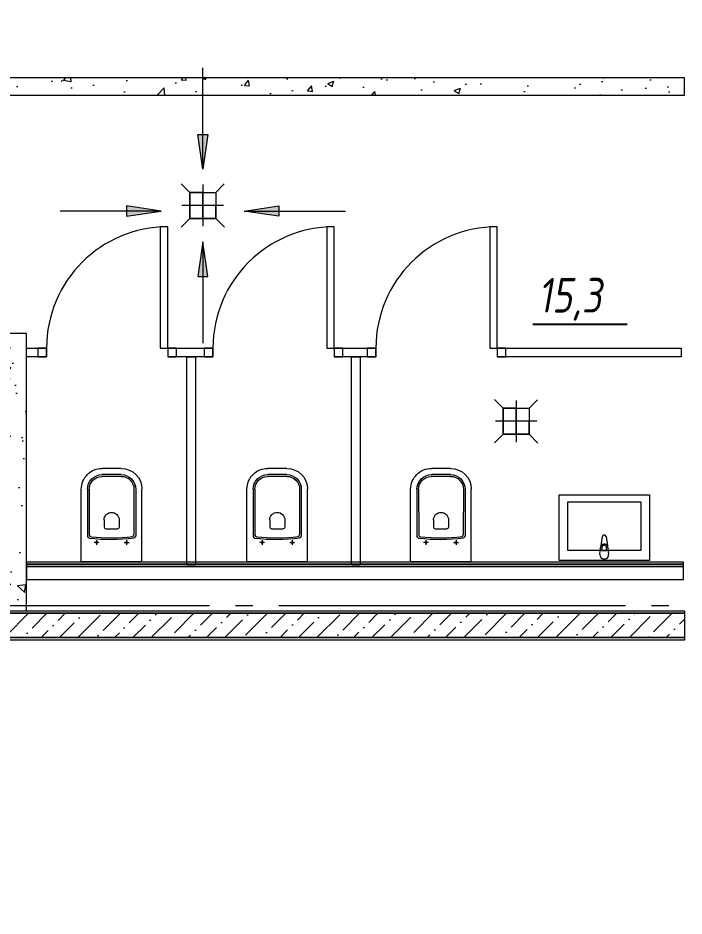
# Model space of a CAD drawing. Header units: millimetres. Extents: x -85420 to 1195317, y -69347 to 470418.
# Drawn here: x 443901 to 447744, y 16785 to 21966 of the extents above; entities that cross this region are included whole.
import ezdxf
from ezdxf import colors
from ezdxf.entities.mleader import LeaderData, LeaderLine
from ezdxf.enums import TextEntityAlignment as Align
from ezdxf.math import Vec2, Vec3

# ---------------------------------------------------------------- set-up
doc = ezdxf.new("R2010")
doc.units = ezdxf.units.MM
for name, pattern in [('GOST2.303 6', [12, 8, -1.5, 1, -1.5]), ('ГОСТ 2.303 5', [24, 20, -1.5, 1, -1.5]), ('осевая', [50.800000000000004, 31.75, -6.35, 6.35, -6.35])]:
    doc.linetypes.add(name, pattern=pattern)
for name, color, linetype, lineweight in [('!М_Двери', 7, 'Continuous', 15), ('!М_Перегородки_пеноблок', 7, 'Continuous', 20), ('+АР_Осевые линии', 252, 'GOST2.303 6', 9), ('+АР_Сантехника', 130, 'Continuous', 9), ('+АР_Стены внутренние', 250, 'Continuous', 18), ('АР_Отметки', 7, 'Continuous', 5), ('АР_Трап', 252, 'Continuous', 0), ('ОБОРУДОВАНИЕ', 253, 'Continuous', 5), ('СПДС_+АР_Стены', 250, 'Continuous', 20), ('ЭКСПЛИКАЦИЯ', 7, 'Continuous', 5)]:
    doc.layers.add(name, color=color, linetype=linetype, lineweight=lineweight)
doc.layers.add('ОСИ', color=7, linetype='осевая', lineweight=13, true_color=0x999999)
doc.styles.add('ISOCPEUR', font='', dxfattribs={"height": 250})
doc.styles.add('ГОСТ 2.304', font='CS_Gost2304.shx', dxfattribs={"oblique": 10})
doc.styles.get('ISOCPEUR').set_extended_font_data('ISOCPEUR', italic=True)

# ---------------------------------------------------------------- blocks, each defined once
blk = doc.blocks.new('*U283')
h = blk.add_hatch(color=256)
h.dxf.hatch_style = 1
h.paths.add_polyline_path([(-29.51197054858017, -384.1461214440787), (29.51197054842487, -384.1461214440787), (-1.13686837721616e-13, -584.1461214440787)])
blk.add_line((-1.13686837721616e-13, -584.1461214440787), (0, 0))
blk.add_lwpolyline([(29.51197054842487, -384.1461214440787), (-29.51197054858017, -384.1461214440787), (-1.13686837721616e-13, -584.1461214440787), (29.51197054842487, -384.1461214440787)])
blk = doc.blocks.new('*U282')
h = blk.add_hatch(color=256)
h.dxf.hatch_style = 1
h.paths.add_polyline_path([(-29.51197054858016, -384.1461214440787), (29.5119705484248, -384.1461214440787), (-1.073059016791248e-13, -584.1461214440787)])
blk.add_line((-1.073059016791248e-13, -584.1461214440787), (0, 0))
blk.add_lwpolyline([(29.5119705484248, -384.1461214440787), (-29.51197054858016, -384.1461214440787), (-1.073059016791248e-13, -584.1461214440787), (29.5119705484248, -384.1461214440787)])
blk = doc.blocks.new('трап пуи')
at = {"layer": 'ОБОРУДОВАНИЕ'}
for p, q in [((0.01187050668522716, -120.0016092317528), (0.01187050668522716, 119.9983907682472)), ((-119.9881294933148, -0.001609231752809137), (120.0118705066852, -0.001609231752809137))]:
    blk.add_line(p, q, dxfattribs=at)
blk.add_lwpolyline([(-74.98517596768215, 74.99789612292079), (-74.98517596768215, -74.99804321787087), (74.98504586459603, -74.99804321787087), (74.98504586459603, 74.99789612292079), (-74.98517596768215, 74.99789612292079)], dxfattribs=at)
blk = doc.blocks.new('*U126')
at = {"lineweight": 15}
h = blk.add_hatch(dxfattribs=at)
h.set_pattern_fill('AR-CONC', color=256, scale=2, angle=360)
h.set_pattern_definition([(49.99999999999999, (1.00000000000006, 5.946736380903647e-14), (364.369337992008, -31.87817107780618), [38.1, -419.1]), (355, (1.00000000000006, 5.946736380903647e-14), (-70.48684284993867, 382.1136904780703), [30.48, -335.28116834]), (100.4514446999999, (31.36401400000006, -2.656506999999941), (293.8824941807065, 350.2355038243902), [32.38001759999999, -356.1804891999999]), (46.18419999999995, (1.000000000000062, 101.6000000000001), (542.1580817842598, -84.08465586545431), [57.14999999999998, -628.6499999999997]), (96.63555760999995, (46.17980000000006, 94.59300000000007), (474.8082681030061, 494.852249195443), [48.57004627999999, -534.2712163199999]), (351.18415117, (1.000000000000062, 101.6000000000001), (474.8082681299541, 494.8522491710652), [45.71993414, -502.91946384]), (20.99999999999998, (51.80000000000005, 76.20000000000007), (303.228782538265, -204.5303963741752), [38.09999999999999, -419.1]), (326, (51.80000000000005, 76.20000000000007), (123.6040566952942, 368.3759322446385), [30.47999999999999, -335.2799999999999]), (71.45144499999996, (77.06906520000005, 59.15580020000006), (426.8328385574323, 163.8455377718105), [32.38001759999998, -356.1798751999998]), (37.49999999999999, (1.00000000000006, 5.946736380903647e-14), (6.177206501183637, 169.1100777463062), [0, -331.216, 0, -340.36, 0, -336.55]), (7.499999999999953, (1.00000000000006, 5.946736380903647e-14), (133.6393250206115, 200.361149636239), [0, -194.056, 0, -323.5959999999999, 0, -128.27]), (327.5, (-112.2839999999999, 6.205984038363095e-14), (271.1811903337428, -11.45748798534689), [0, -127, 0, -396.24, 0, -525.7799999999999]), (317.5, (-163.0839999999999, 6.322238593277649e-14), (296.2583627720361, 50.85298206666605), [0, -165.1, 0, -263.1439999999999, 0, -373.3799999999999])])
edge = h.paths.add_edge_path()
edge.add_line((6199.999999999155, 99.99999999999847), (0, 100.0000000000001))
edge.add_line((6199.999999999155, -1.541475280752991e-12), (6199.999999999155, 99.99999999999847))
edge.add_line((5.950795411990839e-14, 1.189804971278818e-13), (6199.999999999155, -1.541467014222134e-12))
edge.add_line((8.627166003733188e-14, 100.0000000000001), (5.949024856394088e-14, 1.13686837721616e-13))
at = {"linetype": 'ByBlock', "ltscale": 100, "transparency": 33554687}
blk.add_lwpolyline([(5.949024856394088e-14, 1.189804971278818e-13), (6199.999999999155, -1.541467014222134e-12), (6199.999999999155, 99.99999999999847), (8.627166003733188e-14, 100.0000000000001)], close=True, dxfattribs=at)
blk = doc.blocks.new('Из_буфера27431')
at = {"linetype": 'Continuous', "lineweight": 5}
for p, q in [((-138.5230999123305, 11.10000000003492), (-85.589361873921, 17.72976797921001)), ((-138.5230999123305, 11.10000000003492), (-85.589361873921, 17.72976797918091)), ((-76.07591019070242, 21.00000000005821), (-34.12309991230723, 25.00000000001455)), ((-76.07591019070242, 21.00000000005821), (-34.12309991230723, 25)), ((-59.0335087798303, 13.59999999997672), (-73.9041058504954, 13.59999999997672)), ((-59.0335087798303, 13.59999999997672), (-73.9041058504954, 13.59999999997672)), ((-59.0335087798303, -13.60000000000582), (-59.0335087798303, 13.59999999997672)), ((-59.0335087798303, -13.60000000003492), (-59.0335087798303, 13.59999999997672)), ((-85.58936187368818, -17.72976797925367), (-138.5230999123305, -11.10000000000582)), ((-85.58936187368818, -17.72976797923911), (-138.5230999123305, -11.10000000003492)), ((-34.12309991230723, -25), (-76.07591019070242, -20.9999999999709)), ((-34.12309991230723, -25), (-76.07591019070242, -21)), ((-73.9041058504954, -13.60000000000582), (-59.0335087798303, -13.60000000000582)), ((-73.9041058504954, -13.60000000003492), (-59.0335087798303, -13.60000000003492))]:
    blk.add_line(p, q, dxfattribs=at)
for points in [[(0, -259.9999999999854), (-380, -259.9999999999854), (-380, 259.9999999999854), (0, 259.9999999999854)], [(-59.0335087798303, -210.0000000000291), (-339.1230999121908, -210.0000000000291), (-339.1230999121908, 209.9999999999854), (-59.0335087798303, 209.9999999999854)], [(-59.0335087798303, -210.0000000000582), (-339.1230999121908, -210.0000000000582), (-339.1230999121908, 209.9999999999418), (-59.0335087798303, 209.9999999999418)]]:
    blk.add_lwpolyline(points, close=True, dxfattribs=at)
for centre, radius, start, end in [((-137.132863225881, -1.455191522836685e-11), 11.186722399462, 97.13892477676367, 262.8610752232363), ((-137.132863225881, -4.365574568510056e-11), 11.18672239946198, 97.13892477676367, 262.8610752232363), ((-74.17599175521173, -2.91038304567337e-11), 21.08576984747249, 122.7710253813689, 237.2289746186311), ((-74.17599175521173, -4.365574568510056e-11), 21.08576984748832, 122.7710253813688, 237.2289746186311), ((-73.9041058504954, -1.455191522836685e-11), 13.60000000005357, 90, 270), ((-73.9041058504954, -4.365574568510056e-11), 13.60000000005357, 90, 270), ((-74.1759917549789, -7.275957614183426e-11), 21.08576984763396, 95.16960715544765, 122.7710253813688), ((-74.1759917549789, -1.455191522836685e-10), 21.0857698476649, 95.1696071554477, 122.7710253813688), ((-34.12309991230723, -1.455191522836685e-11), 25.00000000003411, 270, 90), ((-34.12309991230723, -4.365574568510056e-11), 25.00000000003411, 270, 90), ((-74.1759917549789, -1.455191522836685e-11), 21.08576984758897, 237.2289746186311, 264.8303928445524), ((-74.1759917549789, 0), 21.08576984765098, 237.2289746186311, 264.8303928445524)]:
    blk.add_arc(centre, radius, start, end, dxfattribs=at)
blk = doc.blocks.new('*U90')
for p, q in [((-700, 3.622374731326001e-15), (-700, -49.99999999999995)), ((0, 0), (0, -49.99999999999997))]:
    blk.add_line(p, q)
blk.add_lwpolyline([(0, 0), (-1.13686837721616e-13, 699.9999999999999), (-43.75000000000011, 699.9999999999999), (-43.75, -1.4210854715202e-14)], close=True)
blk.add_arc((0, 0), 700, 90, 180)
blk = doc.blocks.new('унитаз поликлиники')
for p, q in [((0, 175.0000000000002), (0, -175.0000000000002)), ((0, 175), (420, 175)), ((420, 138.7140846226539), (149.5783947814593, 138.7140846226539)), ((420, 129), (156.7708916987863, 128.6947987100866)), ((125.6120020395715, 86.65309879256529), (99.54435587919897, 86.65309879256529)), ((112.3925950961525, 73.10633269583923), (112.3925950961525, 100.1998648888257)), ((493.9712139845033, 57.06385601698344), (493.9712139845033, -57.06385601697843)), ((503.999999999694, 55.00022672359819), (504, -54.99999999976626)), ((540, 55), (540, -55)), ((191.9062512759224, -33.70112225765479), (191.9062512759224, 33.70086718935636)), ((242.4404502270149, 43.73651019929093), (201.8725803082448, 43.73651019929093)), ((242.4404502270149, -43.73676526706549), (201.8725803082448, -43.73676526706549)), ((125.5166089892259, -86.5183978031564), (99.44897864899713, -86.48967862475547)), ((112.3121347758092, -72.95707587784273), (112.282285361212, -100.0505916278053)), ((420, -139), (147.8638372268865, -138.7268586217251)), ((420, -129), (155.1814843298739, -128.6950537779776)), ((0, -175), (420, -175))]:
    blk.add_line(p, q)
for centre, radius, start, end in [((420, 55), 120, 0, 90), ((420.4860874894543, 55.20134403063184), 83.51415522076329, 359.861865640253, 90.33348740461295), ((420, 55), 74, 0, 90), ((242.4404502270149, -0.0001275341201107949), 43.73663773336648, 270, 90), ((420, -55), 120, 270, 0), ((420, -55), 84, 270, 0), ((420.0000000000005, -55.00000000000023), 73.99999999999977, 270, 358.4018165566912)]:
    blk.add_arc(centre, radius, start, end)
at = {"extrusion": (0, 0, -1)}
for centre, major_axis, ratio, start_param, end_param in [((1158.06257319661, -0.0001275341201107949), (-731.0106498963555, -726.449596775183), 0.9937751111245587, 0.6598491803284507, 0.910919136193018), ((984.1422315649793, -0.0001275341201107949), (-23.40018430090171, -941.4133244262395), 0.8972800535149483, 1.42225774313891, 1.677846830341707), ((149.5158196882217, 127.3348454206425), (-5.639474792591372, -10.54905920003566), 0.8213730805515044, 1.269211342410273, 2.570669150556824), ((154.4364780247083, 119.7958318011661), (-5.610534641830925, -7.716306582968154), 0.7980925127033731, 1.232924341648666, 2.686722882739946), ((112.3925950961525, 86.7676048639405), (3.546847614444126, 3.546847614444128), 0.9999999999995854, 5.504024733397926, 11.78721004057751), ((201.9351554014825, -33.4519114207651), (4.122340877798591, -9.490584745542167), 0.9647969637839732, 0.4292600198093375, 1.943413251271767), ((147.9264123201242, -127.4729975277733), (5.417041441869642, -10.44430136326478), 0.8364427514803542, 0.5611398427268642, 1.877576555759112), ((155.244059423228, -117.4864474327478), (5.303740529548787, -10.40618587121702), 0.8429843284803838, 0.5499024529424461, 1.881899719380306)]:
    blk.add_ellipse(centre, major_axis=major_axis, ratio=ratio, start_param=start_param, end_param=end_param, dxfattribs=at)
for centre, major_axis, ratio, start_param, end_param in [((201.9351554014825, 33.45165635299054), (4.122340877798588, 9.490584745542174), 0.9647969637839732, 0.4292600198093375, 1.943413251271767), ((112.2970839152217, -86.61833975484478), (3.542937838331404, -3.550753085458856), 0.9999999999995854, 5.504024733397926, 11.78721004057751)]:
    blk.add_ellipse(centre, major_axis=major_axis, ratio=ratio, start_param=start_param, end_param=end_param)
blk = doc.blocks.new('*U109')
at = {"lineweight": 15}
h = blk.add_hatch(dxfattribs=at)
h.set_pattern_fill('AR-CONC', color=256, scale=2, angle=90)
h.set_pattern_definition([(140, (2.378001819907959e-13, 1.000000000000119), (31.87817107780612, 364.369337992008), [38.1, -419.1]), (85, (2.378001819907959e-13, 1.000000000000119), (-382.1136904780703, -70.48684284993874), [30.48, -335.28116834]), (190.4514446999999, (2.656507000000233, 31.36401400000012), (-350.2355038243903, 293.8824941807065), [32.38001759999999, -356.1804891999999]), (136.1841999999999, (-101.5999999999998, 1.000000000000103), (84.08465586545421, 542.1580817842598), [57.14999999999998, -628.6499999999996]), (186.6355576099999, (-94.59299999999979, 46.17980000000011), (-494.8522491954431, 474.808268103006), [48.57004627999999, -534.2712163199999]), (81.18415116999998, (-101.5999999999998, 1.000000000000103), (-494.8522491710654, 474.808268129954), [45.71993414, -502.91946384]), (111, (-76.19999999999979, 51.8000000000001), (204.5303963741752, 303.2287825382651), [38.09999999999999, -419.0999999999999]), (55.99999999999998, (-76.19999999999979, 51.8000000000001), (-368.3759322446385, 123.6040566952941), [30.47999999999999, -335.2799999999998]), (161.451445, (-59.15580019999977, 77.0690652000001), (-163.8455377718105, 426.8328385574322), [32.38001759999997, -356.1798751999997]), (127.5, (2.378001819907959e-13, 1.000000000000119), (-169.1100777463062, 6.177206501183606), [0, -331.2159999999999, 0, -340.3599999999999, 0, -336.5499999999999]), (97.49999999999994, (2.378001819907959e-13, 1.000000000000119), (-200.361149636239, 133.6393250206115), [0, -194.056, 0, -323.5959999999999, 0, -128.27]), (57.49999999999999, (2.560176386153927e-13, -112.2839999999999), (11.45748798534684, 271.1811903337428), [0, -127, 0, -396.2399999999999, 0, -525.7799999999997]), (47.49999999999997, (2.6418690167575e-13, -163.0839999999999), (-50.85298206666611, 296.2583627720361), [0, -165.0999999999999, 0, -263.1439999999999, 0, -373.3799999999999])])
edge = h.paths.add_edge_path()
edge.add_line((-99.99999999999967, 1600), (-99.99999999999983, 2.273736754432321e-13))
edge.add_line((3.130551373686785e-13, 1600), (-99.99999999999969, 1600))
edge.add_line((1.784707456918226e-13, 1.187938636348917e-13), (3.130580974707141e-13, 1600))
edge.add_line((-99.99999999999983, 1.273922066140625e-13), (1.70530256582424e-13, 1.189804971278818e-13))
at = {"linetype": 'ByBlock', "ltscale": 100, "transparency": 33554687}
blk.add_lwpolyline([(1.784707456918226e-13, 1.189804971278818e-13), (3.130580974707141e-13, 1600), (-99.99999999999967, 1600), (-99.99999999999983, 1.273922066140625e-13)], close=True, dxfattribs=at)
blk = doc.blocks.new('A$C314F1C93')
at = {"layer": '+АР_Осевые линии', "linetype": 'ГОСТ 2.303 5', "lineweight": 0, "ltscale": 100}
blk.add_lwpolyline([(-4199.99999999968, 3249.999999999884), (75280.00000000006, 3249.999999999884)], dxfattribs=at)
blk = doc.blocks.new('_DotSmall')
at = {"color": 0, "linetype": 'ByBlock', "const_width": 0.5}
blk.add_lwpolyline([(-0.0625, 0, 1), (0.0625, 0, 1)], format="xyb", close=True, dxfattribs=at)
blk = doc.blocks.new('АР план')
at = {"layer": 'АР_Отметки', "lineweight": 9}
ml = blk.add_multileader_mtext('Standard', dxfattribs=at)
ml.set_content('+3,950', color=256, style='ISOCPEUR')
ml.set_leader_properties(color=256, linetype='Continuous', lineweight=-1)
ml.set_arrow_properties(name='DOTSMALL')
ml.build(insert=Vec2(0, 0))
ml.multileader.update_dxf_attribs({"has_text_frame": 1, "text_left_attachment_type": 4, "text_right_attachment_type": 4, "dogleg_length": 100, "arrow_head_size": 180})
ctx = ml.context
ctx.base_point, ctx.char_height, ctx.arrow_head_size, ctx.landing_gap_size, ctx.plane_origin = Vec3(653061.3110686555, 32239.71936149879), 250, 180, 50, Vec3(652979.9176188062, 30972.1551693685)
ctx.left_attachment, ctx.right_attachment = 4, 4
notes = []
notes.append((ctx, [(0, (0, 0, 0), (0, 0), (1, 0), 1, [])]))
ctx.mtext.insert, ctx.mtext.width, ctx.mtext.line_spacing_style, ctx.mtext.flow_direction = Vec3(653111.3110686555, 32573.05269483211), 852.6970314602484, 2, 5
ml = blk.add_multileader_mtext('Standard', dxfattribs=at)
ml.set_content('+1,975', color=256, style='ISOCPEUR')
ml.set_leader_properties(color=256, linetype='Continuous', lineweight=-1)
ml.set_arrow_properties(name='DOTSMALL')
ml.build(insert=Vec2(0, 0))
ml.multileader.update_dxf_attribs({"has_text_frame": 1, "text_left_attachment_type": 4, "text_right_attachment_type": 4, "dogleg_length": 100, "arrow_head_size": 180})
ctx = ml.context
ctx.base_point, ctx.char_height, ctx.arrow_head_size, ctx.landing_gap_size, ctx.plane_origin = Vec3(652749.2966237958, 27128.71309628351), 250, 180, 50, Vec3(655881.3550783198, 25957.03355335795)
ctx.left_attachment, ctx.right_attachment = 4, 4
notes.append((ctx, [(0, (0, 0, 0), (0, 0), (1, 0), 1, [])]))
ctx.mtext.insert, ctx.mtext.width, ctx.mtext.line_spacing_style, ctx.mtext.flow_direction = Vec3(652799.2966237958, 27528.71309628351), 852.6970314602484, 2, 5
ml = blk.add_multileader_mtext('Standard', dxfattribs=at)
ml.set_content('+2,410', color=256, style='ISOCPEUR')
ml.set_leader_properties(color=256, linetype='Continuous', lineweight=-1)
ml.set_arrow_properties(name='DOTSMALL')
ml.build(insert=Vec2(0, 0))
ml.multileader.update_dxf_attribs({"has_text_frame": 1, "text_left_attachment_type": 4, "text_right_attachment_type": 4, "dogleg_length": 100, "arrow_head_size": 180})
ctx = ml.context
ctx.base_point, ctx.char_height, ctx.arrow_head_size, ctx.landing_gap_size, ctx.plane_origin = Vec3(649667.0758553846, 15695.91183566085), 250, 180, 50, Vec3(647505.863485316, 15104.66626217555)
ctx.left_attachment, ctx.right_attachment = 4, 4
notes.append((ctx, [(0, (0, 0, 0), (0, 0), (1, 0), 1, [])]))
ctx.mtext.insert, ctx.mtext.width, ctx.mtext.line_spacing_style, ctx.mtext.flow_direction = Vec3(649717.0758553846, 16029.2451689942), 852.6970314602484, 2, 5
for ctx, leaders in notes:
    for number, flags, end, landing, length, lines in leaders:
        leader = LeaderData()
        leader.index, (leader.has_last_leader_line, leader.has_dogleg_vector, leader.attachment_direction) = number, flags
        leader.last_leader_point, leader.dogleg_vector, leader.dogleg_length = Vec3(end), Vec3(landing), length
        for number, points, colour, breaks in lines:
            line = LeaderLine()
            line.index, line.vertices, line.color, line.breaks = number, Vec3.list(points), colors.encode_raw_color(colour), breaks
            leader.lines.append(line)
        ctx.leaders.append(leader)

msp = doc.modelspace()

# ---------------------------------------------------------------- block references
at = {"layer": 'ОСИ', "ltscale": 40}
msp.add_blockref('A$C314F1C93', (430406.3725916118, 15326.41521031433, 4.999999999999952e-09), dxfattribs=at)

# ---------------------------------------------------------------- next in the draw order: hatches: boundary and pattern name
at = {"layer": '+АР_Стены внутренние', "lineweight": 0, "ltscale": 100}
h = msp.add_hatch(dxfattribs=at)
h.set_pattern_fill('БЕТОН И ИЗДЕЛИЯ ИЗ НЕГО', color=256, scale=30, style=0, pattern_type=2)
h.set_pattern_definition([(45, (0, 0), (39.77475644174331, 145.8407736197254), [187.5, -40.50000000000001, 0, -40.50000000000001])])
h.paths.add_polyline_path([(447746.3819448334, 18391.40943271295), (441546.3819448337, 18391.40746463056), (441546.3819003931, 18531.40746463055), (447746.3819003929, 18531.40943271294)], flags=0)

# ---------------------------------------------------------------- next in the draw order: linework, layer by layer
at = {"layer": '+АР_Сантехника', "elevation": 4.999999999999952e-09}
msp.add_lwpolyline([(446650.99381378, 19764.21063125265), (446700.7432720526, 19713.96133870449), (446700.7432720526, 19563.95946491211), (446650.9975613413, 19514.21375420088), (446700.7432720526, 19563.95946491211), (446849.9953756997, 19563.95946491211), (446900.9906720998, 19512.96416851195), (446849.9953756997, 19563.95946491211), (446775.369323876, 19563.95946491211), (446775.369323876, 19713.96133870449), (446700.7432720526, 19713.96133870449), (446849.9916468701, 19713.96133870449), (446898.9913537292, 19762.96104556361), (446849.9916468701, 19713.96133870449), (446849.9953756997, 19563.95946491211), (446849.9953756997, 19638.9604018083), (446700.7432720526, 19638.9604018083)], dxfattribs=at)
at = {"layer": '+АР_Стены внутренние', "ltscale": 100}
msp.add_lwpolyline([(441546.3818956316, 18546.40746463055), (447746.3818956314, 18546.40943271294), (447746.3819003929, 18531.40943271294), (441546.3817070381, 18531.40746463049)], dxfattribs=at)
for points in [[(447746.3819448334, 18391.40943271295), (441546.3819448337, 18391.40746463056), (441546.3819003931, 18531.40746463055), (447746.3819003929, 18531.40943271294), (447746.3819448334, 18391.40943271295)], [(447746.3819495949, 18376.40943271295), (441546.3819495952, 18376.40746463056), (441546.3819448337, 18391.40746463056), (447746.3819448334, 18391.40943271295), (447746.3819495949, 18376.40943271295)]]:
    msp.add_lwpolyline(points, close=True, dxfattribs=at)
at = {"layer": 'АР_Трап', "lineweight": 0, "elevation": 4.999999999999952e-09}
msp.add_lwpolyline([(444843.28254443, 21009.78759934877), (444893.0320027026, 20959.5383068006), (444893.0320027026, 20809.53643300822), (444843.2862919914, 20759.790722297), (444893.0320027026, 20809.53643300822), (445042.2841063497, 20809.53643300822), (445093.2794027498, 20758.54113660807), (445042.2841063497, 20809.53643300822), (444967.6580545261, 20809.53643300822), (444967.6580545261, 20959.5383068006), (444893.0320027026, 20959.5383068006), (445042.2803775201, 20959.5383068006), (445091.2800843793, 21008.53801365972), (445042.2803775201, 20959.5383068006), (445042.2841063497, 20809.53643300822), (445042.2841063497, 20884.53736990441), (444893.0320027026, 20884.53736990441)], dxfattribs=at)
at = {"layer": 'СПДС_+АР_Стены', "color": 0, "ltscale": 100, "elevation": 4.999999999999952e-09}
for points in [[(444066.9325447788, 20011.58498221135), (443951.3728473204, 20011.58498221135), (443951.3728473204, 20061.58498221135), (444066.9325447788, 20061.58498221135)], [(444066.3729474492, 20061.58498221135), (444016.3729474492, 20061.58498221135), (444016.3729474492, 20011.58498221135), (444066.3729474492, 20011.58498221135), (444066.3729474492, 20011.58498221135), (444066.3729474492, 20061.58498322289)], [(444066.3729474492, 20061.58498221135), (444016.3729474492, 20061.58498221135), (444016.3729474492, 20011.58498221135), (444066.3729474492, 20011.58498221135), (444066.3729474492, 20011.58498221135), (444066.3729474492, 20061.58498322289)], [(444066.3729474492, 20061.58498221135), (444016.3729474492, 20061.58498221135), (444016.3729474492, 20011.58498221135), (444066.3729474492, 20011.58498221135), (444066.3729474492, 20011.58498221135), (444066.3729474492, 20061.58498322289)], [(444766.3729474492, 20061.58498221135), (445026.3729474492, 20061.58498221135)], [(444816.3729474492, 20061.58498221135), (444766.3729474492, 20061.58498221135), (444766.3729474492, 20011.58498221135), (444816.3729474492, 20011.58498221135), (444816.3729474492, 20011.58498221135), (444816.3729474492, 20061.58498322289)], [(445026.3729474492, 20061.58498221135), (444976.3729474492, 20061.58498221135), (444976.3729474492, 20011.58498221135), (445026.3729474492, 20011.58498221135), (445026.3729474492, 20011.58498221135), (445026.3729474492, 20061.58498322289)], [(445725.8133501196, 20061.58498221135), (445966.9325447788, 20061.58498221135)], [(445776.3729474492, 20061.58498221135), (445726.3729474492, 20061.58498221135), (445726.3729474492, 20011.58498221135), (445776.3729474492, 20011.58498221135), (445776.3729474492, 20011.58498221135), (445776.3729474492, 20061.58498322289)], [(445966.3729474492, 20061.58498221135), (445916.3729474492, 20061.58498221135), (445916.3729474492, 20011.58498221135), (445966.3729474492, 20011.58498221135), (445966.3729474492, 20011.58498221135), (445966.3729474492, 20061.58498322289)], [(446666.3729474492, 20061.58498221135), (447726.3726793699, 20061.58498221135), (447726.3726793699, 20011.58498221135), (446666.3729474492, 20011.58498221135)], [(446716.3729474492, 20061.58498221135), (446666.3729474492, 20061.58498221135), (446666.3729474492, 20011.58498221135), (446716.3729474492, 20011.58498221135), (446716.3729474492, 20011.58498221135), (446716.3729474492, 20061.58498322289)], [(445026.3729474492, 20011.58498221135), (444766.3729474492, 20011.58498221135)], [(445966.9325447788, 20011.58498221135), (445725.8133501196, 20011.58498221135)]]:
    msp.add_lwpolyline(points, dxfattribs=at)
for points in [[(444926.3729474492, 18811.58498221135), (444876.3729474492, 18811.58498221135), (444876.3729474492, 20011.58498221135), (444926.3729474492, 20011.58498221135)], [(445876.3729474492, 18811.58498221135), (445826.3729474492, 18811.58498221135), (445826.3729474492, 20011.58498221135), (445876.3729474492, 20011.58498221135)]]:
    msp.add_lwpolyline(points, close=True, dxfattribs=at)
at = {"layer": 'СПДС_+АР_Стены', "ltscale": 100}
for points in [[(443951.3283481171, 18813.90600444668), (447741.3725874706, 18813.90564787493), (447741.3725886467, 18826.40564787493), (443951.3283492932, 18826.40600444668), (443951.3283481171, 18813.90600444668)], [(447741.3725874706, 18813.90564787493), (443951.3283481171, 18813.90600444668), (443951.3283469411, 18801.40600444668), (447741.3725862946, 18801.40564787493), (447741.3725874706, 18813.90564787493)], [(447741.3725862946, 18801.40564787493), (443951.3283469411, 18801.40600444668), (443951.328339885, 18726.40600444668), (447741.3725792386, 18726.40564787493), (447741.3725862946, 18801.40564787493)]]:
    msp.add_lwpolyline(points, close=True, dxfattribs=at)
at = {"layer": 'ЭКСПЛИКАЦИЯ', "linetype": 'Continuous', "lineweight": 25, "ltscale": 100}
msp.add_line((446871.2843966075, 20199.59691996818), (447416.2843966075, 20199.59691996818), dxfattribs=at)

# ---------------------------------------------------------------- next in the draw order: block references
at = {"layer": '!М_Двери', "color": 0, "ltscale": 100}
for p in [(444766.3729474492, 20061.58498221135, 4.999999999999952e-09), (445726.3729474492, 20061.58498221135, 4.999999999999952e-09), (446666.3729474492, 20061.58498221135, 4.999999999999952e-09)]:
    msp.add_blockref('*U90', p, dxfattribs=at)
at = {"layer": '!М_Перегородки_пеноблок'}
for name, p in [('*U126', (441546.3726793673, 21521.38471522054, 4.999999999999952e-09)), ('*U109', (443951.3728473204, 18546.40600443701))]:
    msp.add_blockref(name, p, dxfattribs=at)
at = {"layer": '+АР_Сантехника', "xscale": -1}
for name, p, rotation in [('трап пуи', (446775.3677142761, 19638.97234211319, 4.999999999999952e-09), 89.9999999999931), ('унитаз поликлиники', (444441.7461007474, 18827.42856544186, 4.999999999999952e-09), 270), ('унитаз поликлиники', (445397.3294743671, 18827.42856544186, 4.999999999999952e-09), 270), ('унитаз поликлиники', (446341.7461007474, 18827.42856544186, 4.999999999999952e-09), 270)]:
    msp.add_blockref(name, p, dxfattribs=dict(at, rotation=rotation))
at = {"layer": '+АР_Сантехника', "rotation": 270}
msp.add_blockref('Из_буфера27431', (447283.7217290305, 18835.59493562917, 4.999999999999952e-09), dxfattribs=at)
at = {"layer": 'АР_Трап', "lineweight": 0, "xscale": -1}
for name, p, rotation in [('*U282', (444967.5059262353, 21678.74133928004, 4.999999999999952e-09), 0.01492145336335533), ('трап пуи', (444967.6564449262, 20884.5493102093, 4.999999999999952e-09), 89.9999999999931), ('*U282', (445791.2751869687, 20852.0796910437, -1.004999999997788e-08), 270.0149214533633)]:
    msp.add_blockref(name, p, dxfattribs=dict(at, rotation=rotation))
at = {"layer": 'АР_Трап', "lineweight": 0}
for name, p, rotation in [('*U282', (444144.0409220835, 20852.0796910437, -1.004999999997788e-08), 89.98507854663664), ('*U283', (444967.5059262353, 20090.33340052891, 4.999999999999952e-09), 179.9850785466367)]:
    msp.add_blockref(name, p, dxfattribs=dict(at, rotation=rotation))

# ---------------------------------------------------------------- next in the draw order: texts
at = {"layer": 'ЭКСПЛИКАЦИЯ', "linetype": 'Continuous', "lineweight": 25, "ltscale": 100, "style": 'ГОСТ 2.304', "oblique": 9.999999999999998}
msp.add_text('15,3', height=200, dxfattribs=at).set_placement((446901.2843966075, 20466.26358663485), align=Align.TOP_LEFT)

# ---------------------------------------------------------------- next in the draw order: block references
at = {"color": 12, "true_color": 0xe00000}
msp.add_blockref('АР план', (-85419.90290359053, 14341.5887358326), dxfattribs=at)

# ---------------------------------------------------------------- next in the draw order: leaders
at = {"layer": 'АР_Отметки', "lineweight": 9}
ml = msp.add_multileader_mtext('Standard', dxfattribs=at)
ml.set_content('+2,410', color=256, style='ISOCPEUR')
ml.set_leader_properties(color=256, linetype='Continuous', lineweight=-1)
ml.set_arrow_properties(name='DOTSMALL')
ml.build(insert=Vec2(0, 0))
ml.multileader.update_dxf_attribs({"has_text_frame": 1, "text_left_attachment_type": 4, "text_right_attachment_type": 4, "dogleg_length": 100, "arrow_head_size": 180})
ctx = ml.context
ctx.base_point, ctx.char_height, ctx.arrow_head_size, ctx.landing_gap_size, ctx.plane_origin = Vec3(703103.0309721342, 29209.74974800884), 250, 180, 50, Vec3(700941.8186020657, 28618.50417452354)
ctx.left_attachment, ctx.right_attachment = 4, 4
notes = []
notes.append((ctx, [(0, (0, 0, 0), (0, 0), (1, 0), 1, [])]))
ctx.mtext.insert, ctx.mtext.width, ctx.mtext.line_spacing_style, ctx.mtext.flow_direction = Vec3(703153.0309721342, 29543.08308134218), 852.6970314602484, 2, 5
ml = msp.add_multileader_mtext('Standard', dxfattribs=at)
ml.set_content('+2,410', color=256, style='ISOCPEUR')
ml.set_leader_properties(color=256, linetype='Continuous', lineweight=-1)
ml.set_arrow_properties(name='DOTSMALL')
ml.build(insert=Vec2(0, 0))
ml.multileader.update_dxf_attribs({"has_text_frame": 1, "text_left_attachment_type": 4, "text_right_attachment_type": 4, "dogleg_length": 100, "arrow_head_size": 180})
ctx = ml.context
ctx.base_point, ctx.char_height, ctx.arrow_head_size, ctx.landing_gap_size, ctx.plane_origin = Vec3(703103.0309721342, 29209.74974800884), 250, 180, 50, Vec3(700941.8186020657, 28618.50417452354)
ctx.left_attachment, ctx.right_attachment = 4, 4
notes.append((ctx, [(0, (0, 0, 0), (0, 0), (1, 0), 1, [])]))
ctx.mtext.insert, ctx.mtext.width, ctx.mtext.line_spacing_style, ctx.mtext.flow_direction = Vec3(703153.0309721342, 29543.08308134218), 852.6970314602484, 2, 5
ml = msp.add_multileader_mtext('Standard', dxfattribs=at)
ml.set_content('+3,950', color=256, style='ISOCPEUR')
ml.set_leader_properties(color=256, linetype='Continuous', lineweight=-1)
ml.set_arrow_properties(name='DOTSMALL')
ml.build(insert=Vec2(0, 0))
ml.multileader.update_dxf_attribs({"has_text_frame": 1, "text_left_attachment_type": 4, "text_right_attachment_type": 4, "dogleg_length": 100, "arrow_head_size": 180})
ctx = ml.context
ctx.base_point, ctx.char_height, ctx.arrow_head_size, ctx.landing_gap_size, ctx.plane_origin = Vec3(701417.2517405454, 23704.04371079624), 250, 180, 50, Vec3(701335.8582906962, 22436.47951866595)
ctx.left_attachment, ctx.right_attachment = 4, 4
notes.append((ctx, [(0, (0, 0, 0), (0, 0), (1, 0), 1, [])]))
ctx.mtext.insert, ctx.mtext.width, ctx.mtext.line_spacing_style, ctx.mtext.flow_direction = Vec3(701467.2517405454, 24037.37704412955), 852.6970314602484, 2, 5
ml = msp.add_multileader_mtext('Standard', dxfattribs=at)
ml.set_content('+3,950', color=256, style='ISOCPEUR')
ml.set_leader_properties(color=256, linetype='Continuous', lineweight=-1)
ml.set_arrow_properties(name='DOTSMALL')
ml.build(insert=Vec2(0, 0))
ml.multileader.update_dxf_attribs({"has_text_frame": 1, "text_left_attachment_type": 4, "text_right_attachment_type": 4, "dogleg_length": 100, "arrow_head_size": 180})
ctx = ml.context
ctx.base_point, ctx.char_height, ctx.arrow_head_size, ctx.landing_gap_size, ctx.plane_origin = Vec3(701417.2517405454, 23704.04371079624), 250, 180, 50, Vec3(701335.8582906962, 22436.47951866595)
ctx.left_attachment, ctx.right_attachment = 4, 4
notes.append((ctx, [(0, (0, 0, 0), (0, 0), (1, 0), 1, [])]))
ctx.mtext.insert, ctx.mtext.width, ctx.mtext.line_spacing_style, ctx.mtext.flow_direction = Vec3(701467.2517405454, 24037.37704412955), 852.6970314602484, 2, 5
for ctx, leaders in notes:
    for number, flags, end, landing, length, lines in leaders:
        leader = LeaderData()
        leader.index, (leader.has_last_leader_line, leader.has_dogleg_vector, leader.attachment_direction) = number, flags
        leader.last_leader_point, leader.dogleg_vector, leader.dogleg_length = Vec3(end), Vec3(landing), length
        for number, points, colour, breaks in lines:
            line = LeaderLine()
            line.index, line.vertices, line.color, line.breaks = number, Vec3.list(points), colors.encode_raw_color(colour), breaks
            leader.lines.append(line)
        ctx.leaders.append(leader)

doc.saveas('drawing.dxf')
